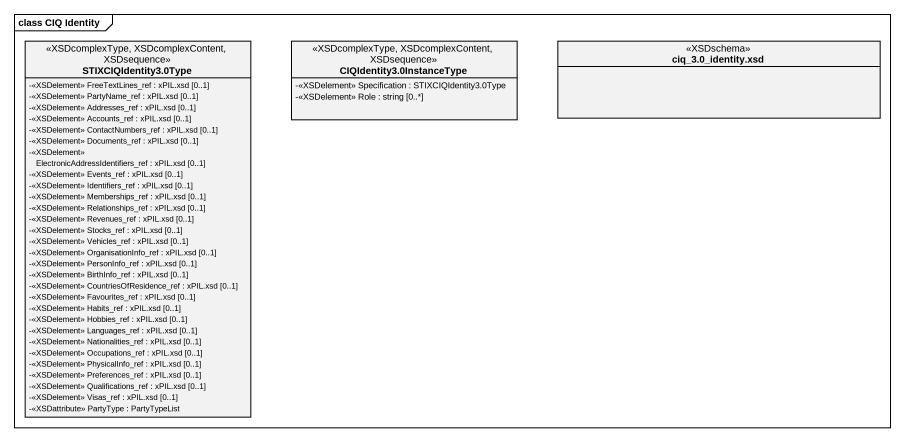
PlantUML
@startuml
mainframe class CIQ Identity
hide circle
hide empty members
skinparam classAttributeIconSize 0
class "STIXCIQIdentity3.0Type" as STIXCIQIdentity3_0Type <<XSDcomplexType, XSDcomplexContent, XSDsequence>> {
  -<<XSDelement>> FreeTextLines_ref : xPIL.xsd [0..1]
  -<<XSDelement>> PartyName_ref : xPIL.xsd [0..1]
  -<<XSDelement>> Addresses_ref : xPIL.xsd [0..1]
  -<<XSDelement>> Accounts_ref : xPIL.xsd [0..1]
  -<<XSDelement>> ContactNumbers_ref : xPIL.xsd [0..1]
  -<<XSDelement>> Documents_ref : xPIL.xsd [0..1]
  -<<XSDelement>> ElectronicAddressIdentifiers_ref : xPIL.xsd [0..1]
  -<<XSDelement>> Events_ref : xPIL.xsd [0..1]
  -<<XSDelement>> Identifiers_ref : xPIL.xsd [0..1]
  -<<XSDelement>> Memberships_ref : xPIL.xsd [0..1]
  -<<XSDelement>> Relationships_ref : xPIL.xsd [0..1]
  -<<XSDelement>> Revenues_ref : xPIL.xsd [0..1]
  -<<XSDelement>> Stocks_ref : xPIL.xsd [0..1]
  -<<XSDelement>> Vehicles_ref : xPIL.xsd [0..1]
  -<<XSDelement>> OrganisationInfo_ref : xPIL.xsd [0..1]
  -<<XSDelement>> PersonInfo_ref : xPIL.xsd [0..1]
  -<<XSDelement>> BirthInfo_ref : xPIL.xsd [0..1]
  -<<XSDelement>> CountriesOfResidence_ref : xPIL.xsd [0..1]
  -<<XSDelement>> Favourites_ref : xPIL.xsd [0..1]
  -<<XSDelement>> Habits_ref : xPIL.xsd [0..1]
  -<<XSDelement>> Hobbies_ref : xPIL.xsd [0..1]
  -<<XSDelement>> Languages_ref : xPIL.xsd [0..1]
  -<<XSDelement>> Nationalities_ref : xPIL.xsd [0..1]
  -<<XSDelement>> Occupations_ref : xPIL.xsd [0..1]
  -<<XSDelement>> PhysicalInfo_ref : xPIL.xsd [0..1]
  -<<XSDelement>> Preferences_ref : xPIL.xsd [0..1]
  -<<XSDelement>> Qualifications_ref : xPIL.xsd [0..1]
  -<<XSDelement>> Visas_ref : xPIL.xsd [0..1]
  -<<XSDattribute>> PartyType : PartyTypeList
}
class "CIQIdentity3.0InstanceType" as CIQIdentity3_0InstanceType <<XSDcomplexType, XSDcomplexContent, XSDsequence>> {
  -<<XSDelement>> Specification : STIXCIQIdentity3.0Type
  -<<XSDelement>> Role : string [0..*]
}
class "ciq_3.0_identity.xsd" as ciq_3_0_identity_xsd <<XSDschema>>
@enduml
